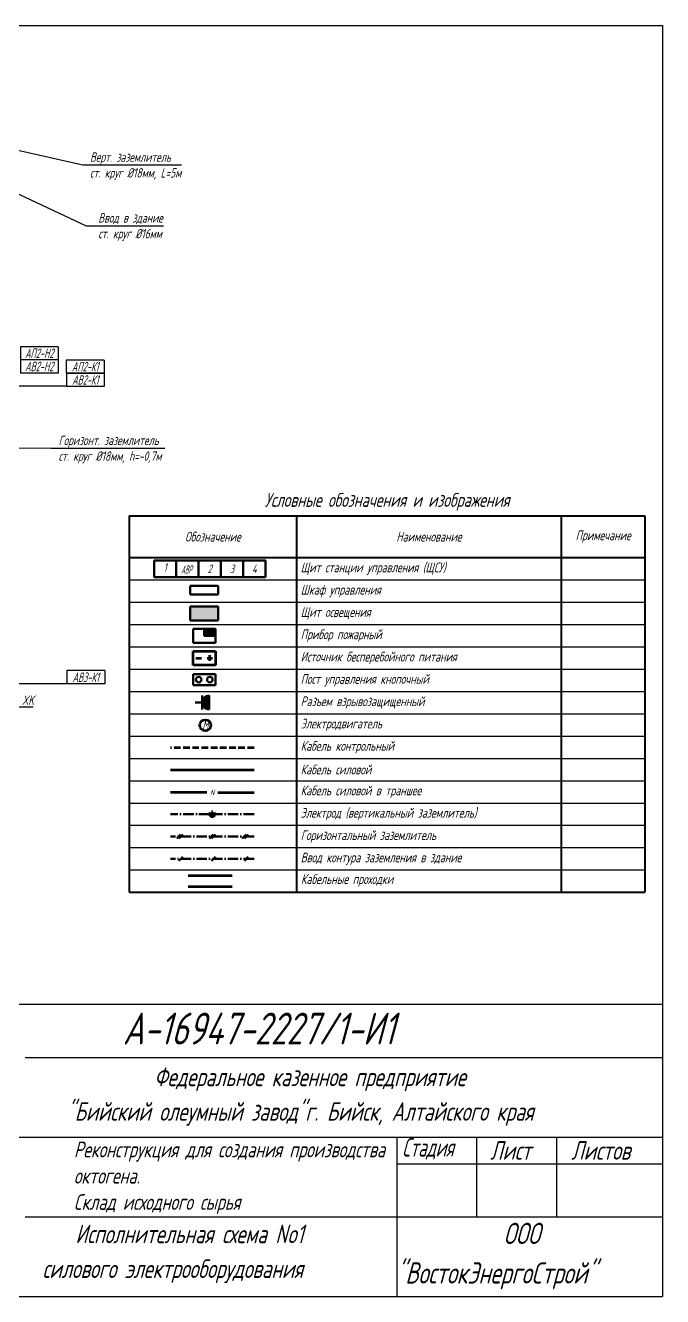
# Model space of a CAD drawing. Header units: millimetres. Extents: x 6735 to 13224, y -12144 to -9633.
# Drawn here: x 12734 to 13219, y -11015 to -10046 of the extents above; entities that cross this region are included whole.
import ezdxf
from ezdxf import colors
from ezdxf.entities.mleader import LeaderData, LeaderLine
from ezdxf.enums import TextEntityAlignment as Align
from ezdxf.math import Vec2, Vec3

# ---------------------------------------------------------------- set-up
doc = ezdxf.new("R2010")
doc.units = ezdxf.units.MM
for name, pattern in [('Cплошная', [0]), ('gost5', [7, 5, -2, 0]), ('gost6', [12, 8, -1.5, 1, -1.5])]:
    doc.linetypes.add(name, pattern=pattern)
for name, color, linetype, lineweight in [('Заземление (Вновь)', 6, 'gost6', 50), ('ИИ_ОФОРМЛЕНИЕ_025', 7, 'Continuous', 25), ('КаБель контрольный (Вновь)', 142, 'gost5', 60), ('КаБель силовой (Вновь)', 1, 'Continuous', 60), ('Линия выноска', 137, 'Continuous', 25), ('ППК и др. приБоры', 171, 'Continuous', 50), ('Рамка толстая', 7, 'Continuous', 60), ('ТаБлица', 253, 'Continuous', 25), ('Текст', 2, 'Continuous', 25), ('Щиты пульты (Вновь)', 5, 'Continuous', 50), ('Эл. аппараты (Вновь)', 93, 'Continuous', 50), ('ЭлектрооБорудование (Вновь)', 160, 'Continuous', 60)]:
    doc.layers.add(name, color=color, linetype=linetype, lineweight=lineweight)
doc.styles.add('Simplex', font='simplex.shx', dxfattribs={"width": 0.7, "oblique": 15})
doc.styles.get("Standard").update_dxf_attribs({"font": 'arial.ttf'})

# ---------------------------------------------------------------- blocks, each defined once
blk = doc.blocks.new('A$C11954CC4')
at = {"layer": 'Линия выноска', "color": 161}
for p, q in [((12, 4.2), (0, 4.2)), ((0, 4.2), (0, 0)), ((12, 4.2), (12, 0)), ((12, 0), (0, 0))]:
    blk.add_line(p, q, dxfattribs=at)
blk = doc.blocks.new('_None')
blk = doc.blocks.new('_Oblique')
at = {"color": 0, "lineweight": -2}
blk.add_line((-0.5, -0.5), (0.5, 0.5), dxfattribs=at)
blk = doc.blocks.new('A$C629C7F59')
at = {"layer": 'Эл. аппараты (Вновь)'}
for p, q in [((0, 8), (0, 0)), ((4, 8), (0, 8)), ((4, 0), (4, 8)), ((0, 0), (4, 0))]:
    blk.add_line(p, q, dxfattribs=at)
for centre in [(2, 6), (2, 2)]:
    blk.add_circle(centre, 1, dxfattribs=at)
blk = doc.blocks.new('A$C25011874')
at = {"layer": 'ППК и др. приБоры'}
blk.add_hatch(color=256, dxfattribs=at).paths.add_polyline_path([(4, 0), (4, 2.5), (0, 2.5), (0, 0)])
for p, q in [((0, 5), (0, 0)), ((8, 5), (0, 5)), ((8, 0), (8, 5)), ((4, 2.5), (0, 2.5)), ((0, 0), (8, 0)), ((4, 0), (4, 2.5))]:
    blk.add_line(p, q, dxfattribs=at)
blk = doc.blocks.new('A$C05EB3272')
at = {"layer": 'ЭлектрооБорудование (Вновь)'}
for p, q in [((0, 5), (8, 5)), ((0, 0), (0, 5)), ((8, 5), (8, 0)), ((3, 2.5), (1, 2.5)), ((2, 3.5), (2, 1.5)), ((7, 2.5), (5, 2.5)), ((8, 0), (0, 0))]:
    blk.add_line(p, q, dxfattribs=at)
blk = doc.blocks.new('A$C1733719F')
at = {"layer": 'Эл. аппараты (Вновь)'}
blk.add_hatch(color=256, dxfattribs=at).paths.add_polyline_path([(0, 0), (5, 0, 1)])
for p, q in [((2.5, 2.5), (2.5, 5)), ((0, 2.5), (5, 2.5)), ((0, 0), (5, 0))]:
    blk.add_line(p, q, dxfattribs=at)
blk.add_arc((2.5, 0), 2.5, 0, 180, dxfattribs=at)

msp = doc.modelspace()

# ---------------------------------------------------------------- hatches: boundary and pattern name
at = {"layer": 'Заземление (Вновь)'}
msp.add_hatch(color=256, dxfattribs=at).paths.add_polyline_path([(12877.1317, -10646.9888, 1), (12875.00654, -10646.9888, 1)])
at = {"layer": 'Щиты пульты (Вновь)', "ltscale": 100}
msp.add_hatch(color=256, dxfattribs=at).paths.add_polyline_path([(12880.6014, -10499.32802), (12880.6014, -10488.70223), (12859.34981, -10488.70223), (12859.34981, -10499.32802)])

# ---------------------------------------------------------------- linework, layer by layer
at = {"color": 18, "lineweight": -2, "true_color": 0x000000}
for p, q in [((12470.13048, -10791.8418), (13219.38048, -10791.8418)), ((13219.38048, -10828.9668), (13219.38048, -11014.5918)), ((12733.38048, -10832.3418), (13219.38048, -10832.3418)), ((12470.13048, -10893.0918), (13219.38048, -10893.0918)), ((13016.88048, -10893.0918), (13016.88048, -11014.5918)), ((13077.63048, -10893.0918), (13077.63048, -10953.8418)), ((13138.38048, -10893.0918), (13138.38048, -10953.8418)), ((13016.88048, -10913.3418), (13219.38048, -10913.3418)), ((12733.38048, -10953.8418), (13219.38048, -10953.8418)), ((12595.00548, -11014.5918), (13219.38048, -11014.5918))]:
    msp.add_line(p, q, dxfattribs=at)
at = {"layer": 'Заземление (Вновь)'}
for p, q in [((12873.94396, -10646.9888), (12844.19175, -10646.9888)), ((12907.94649, -10646.9888), (12878.19428, -10646.9888)), ((12907.94649, -10663.99006), (12844.19175, -10663.99006)), ((12851.96573, -10662.48735), (12848.9603, -10665.49277)), ((12853.66585, -10662.48735), (12850.66043, -10665.49277)), ((12876.87589, -10662.48735), (12873.87046, -10665.49277)), ((12878.57602, -10662.48735), (12875.57059, -10665.49277)), ((12901.8526, -10662.48735), (12898.84717, -10665.49277)), ((12903.55273, -10662.48735), (12900.5473, -10665.49277)), ((12907.94649, -10680.99133), (12844.19175, -10680.99133)), ((12853.66585, -10679.48861), (12850.66043, -10682.49404)), ((12878.57602, -10679.48861), (12875.57059, -10682.49404)), ((12903.55273, -10679.48861), (12900.5473, -10682.49404))]:
    msp.add_line(p, q, dxfattribs=at)
for radius in [2.12516, 1.06258]:
    msp.add_circle((12876.06912, -10646.9888), radius, dxfattribs=at)
at = {"layer": 'КаБель контрольный (Вновь)'}
msp.add_line((12907.94649, -10596.45134), (12844.19175, -10596.45134), dxfattribs=at)
at = {"layer": 'КаБель силовой (Вновь)'}
for p, q in [((12907.94649, -10613.4526), (12844.19175, -10613.4526)), ((12871.8188, -10630.45387), (12844.19175, -10630.45387)), ((12880.31944, -10630.45387), (12907.94649, -10630.45387))]:
    msp.add_line(p, q, dxfattribs=at)
at = {"layer": 'КаБель силовой (Вновь)', "color": 3, "linetype": 'Cплошная', "lineweight": 53}
for p, q in [((12857.68502, -10693.70534), (12891.18864, -10693.70534)), ((12857.68502, -10702.1395), (12891.18864, -10702.1395))]:
    msp.add_line(p, q, dxfattribs=at)
at = {"layer": 'Линия выноска', "color": 161, "lineweight": 25}
for p, q in [((12765.49332, -10320.9629), (12695.89332, -10320.9629)), ((12765.49332, -10547.7149), (12695.89332, -10547.7149))]:
    msp.add_line(p, q, dxfattribs=at)
at = {"layer": 'Рамка толстая', "color": 18, "lineweight": -2, "true_color": 0x000000}
for p, q in [((11886.25548, -10045.9668), (13219.38048, -10045.9668)), ((13219.38048, -10045.9668), (13219.38048, -11014.5918)), ((11886.25548, -11014.5918), (13219.38048, -11014.5918))]:
    msp.add_line(p, q, dxfattribs=at)
at = {"layer": 'ТаБлица', "lineweight": 40}
for p, q in [((12812.7807, -10419.59687), (12812.7807, -10706.49323)), ((12812.78071, -10419.59687), (13205.93498, -10419.59687)), ((12940.2902, -10419.59687), (12940.2902, -10706.49323)), ((13142.18023, -10419.59687), (13142.18023, -10706.49323)), ((13205.93498, -10419.59687), (13205.93498, -10706.49323)), ((12812.78071, -10451.47424), (13205.93498, -10451.47424)), ((12812.7807, -10706.49323), (13205.93498, -10706.49323))]:
    msp.add_line(p, q, dxfattribs=at)
at = {"layer": 'ТаБлица', "color": 5, "lineweight": 25}
for p, q in [((12812.78071, -10468.47551), (13205.93498, -10468.47551)), ((12812.78071, -10485.47677), (13205.93498, -10485.47677)), ((12812.78071, -10502.47804), (13205.93498, -10502.47804)), ((12812.78071, -10519.4793), (13205.93498, -10519.4793)), ((12812.78071, -10536.48057), (13205.93498, -10536.48057)), ((12812.78071, -10553.48183), (13205.93498, -10553.48183)), ((12812.78071, -10570.4831), (13205.93498, -10570.4831)), ((12812.78071, -10587.48437), (13205.93498, -10587.48437)), ((12812.78071, -10604.48563), (13205.93498, -10604.48563)), ((12812.78071, -10621.4869), (13205.93498, -10621.4869)), ((12812.78071, -10638.48816), (13205.93498, -10638.48816)), ((12812.78071, -10655.48943), (13205.93498, -10655.48943)), ((12812.78071, -10672.49069), (13205.93498, -10672.49069)), ((12812.7807, -10689.49196), (13205.93497, -10689.49196))]:
    msp.add_line(p, q, dxfattribs=at)
at = {"layer": 'Щиты пульты (Вновь)', "ltscale": 100}
for p, q in [((12831.66311, -10453.65298), (12916.66943, -10453.65298)), ((12831.66311, -10453.65298), (12831.66311, -10466.40393)), ((12848.66437, -10453.65298), (12848.66437, -10466.40393)), ((12865.66564, -10453.65298), (12865.66564, -10466.40393)), ((12882.6669, -10453.65298), (12882.6669, -10466.40393)), ((12899.66817, -10453.65298), (12899.66817, -10466.40393)), ((12916.66943, -10453.65298), (12916.66943, -10466.40393)), ((12916.66943, -10466.40393), (12831.66311, -10466.40393)), ((12859.35158, -10473.11983), (12859.35158, -10479.49531)), ((12859.35158, -10473.11983), (12880.60316, -10473.11983)), ((12859.35158, -10479.49531), (12880.60316, -10479.49531)), ((12880.60316, -10479.49531), (12880.60316, -10473.11983)), ((12880.6014, -10488.70223), (12859.34981, -10488.70223)), ((12859.34981, -10488.70223), (12859.34981, -10499.32802)), ((12880.6014, -10499.32802), (12880.6014, -10488.70223)), ((12859.34981, -10499.32802), (12880.6014, -10499.32802))]:
    msp.add_line(p, q, dxfattribs=at)
at = {"layer": 'ЭлектрооБорудование (Вновь)'}
msp.add_circle((12870.80106, -10579.28054), 4.28239, dxfattribs=at)

# ---------------------------------------------------------------- block references
at = {"xscale": 2.12515819022703, "yscale": 2.12515819022703, "zscale": 2.12515819022703}
for name, p, rotation in [('A$C25011874', (12878.47612, -10505.71594), 180), ('A$C05EB3272', (12878.47631, -10522.76029), 180), ('A$C629C7F59', (12878.47624, -10548.70446), 90), ('A$C1733719F', (12873.74756, -10567.21987), 90)]:
    msp.add_blockref(name, p, dxfattribs=dict(at, rotation=rotation))
at = {"layer": 'КаБель силовой (Вновь)', "lineweight": 25, "xscale": 2.4, "yscale": 2.4, "zscale": 2.4}
for p in [(12729.76804, -10300.84258), (12729.76804, -10310.88819), (12764.80164, -10311.02485), (12764.92091, -10321.17637), (12765.27734, -10547.70648)]:
    msp.add_blockref('A$C11954CC4', p, dxfattribs=at)

# ---------------------------------------------------------------- texts
at = {"color": 18, "lineweight": -2, "true_color": 0x000000, "style": 'Simplex', "oblique": 15}
for s, height, width, p in [('А-16947-2227/1-И1', 24.3, 0.7, (12807.8849, -10822.50609)), ('Федеральное казенное предприятие', 14.175, 0.7, (12831.731, -10854.2793)), ('"Бийский олеумный завод"г. Бийск, Алтайского края', 14.175, 0.7, (12765.25994, -10880.6043)), ('Стадия', 14.175, 0.6, (13020.83225, -10907.9418)), ('Лист', 14.175, 0.7, (13087.92423, -10910.3043)), ('Листов', 14.175, 0.7, (13149.77197, -10910.3043)), ('Исполнительная схема No1', 14.175, 0.7, (12771.73736, -10973.92826)), ('ООО', 16.2, 0.7, (13098.14009, -10974.57394)), ('силового электрооборудования', 14.175, 0.7, (12746.67648, -11000.4502)), ('"ВостокЭнергоСтрой"', 16.2, 0.7, (13016.48635, -11004.65966))]:
    msp.add_text(s, height=height, dxfattribs=dict(at, width=width)).set_placement(p)
at = {"layer": 'ИИ_ОФОРМЛЕНИЕ_025', "lineweight": -2, "insert": (12770.57225, -10896.5149), "char_height": 12, "attachment_point": 1}
msp.add_mtext_dynamic_manual_height_columns('{\\Fsimplex|c204;\\Q15;\\W0.7;\\C2;Реконструкция для создания производства октогена. \\PСклад исходного сырья}', width=276.2589272, gutter_width=12.5, heights=[0], dxfattribs=at)
at = {"layer": 'КаБель силовой (Вновь)', "style": 'Simplex', "oblique": 15, "width": 0.7}
msp.add_text('N', height=4.25032, dxfattribs=at).set_placement((12876.06912, -10630.45387), align=Align.MIDDLE_CENTER)
at = {"layer": 'ТаБлица', "color": 2, "style": 'Simplex'}
for s, insert, char_height, width, attachment_point in [('Условные обозначения и изображения', (13009.35785, -10408.97108), 10.625791, 393.1542652, 5), ('Обозначение', (12876.53546, -10435.53556), 7.4380537, 127.5094914, 5), ('Наименование', (13041.23522, -10435.53556), 7.4380537, 201.8900281, 5), ('Примечание', (13174.05761, -10435.53556), 7.438054, 63.7547457, 5), ('Щит станции управления (ЩСУ)', (12943.47794, -10459.97487), 7.4380537, 195.5145535, 4), ('Шкаф управления', (12943.47794, -10476.97614), 7.4380537, 195.5145535, 4), ('Щит освещения', (12943.47794, -10493.97741), 7.4380537, 195.5145535, 4), ('Прибор пожарный', (12943.47794, -10510.97867), 7.4380537, 195.5145535, 4), ('Источник бесперебойного питания', (12943.47794, -10527.97994), 7.4380537, 195.5145535, 4), ('Пост управления кнопочный', (12943.47794, -10544.9812), 7.4380537, 195.5145535, 4), ('Разъем взрывозащищенный', (12943.47794, -10561.98247), 7.4380537, 195.5145535, 4), ('Электродвигатель', (12943.47794, -10578.98373), 7.4380537, 195.5145535, 4), ('Кабель контрольный', (12943.47794, -10595.985), 7.4380537, 195.5145535, 4), ('Кабель силовой', (12943.47794, -10612.98626), 7.4380537, 195.5145535, 4), ('Кабель силовой в траншее ', (12943.47794, -10629.98753), 7.4380537, 195.5145535, 4), ('Электрод (вертикальный заземлитель) ', (12943.47794, -10646.9888), 7.4380537, 195.5145535, 4), ('Горизонтальный заземлитель', (12943.47794, -10663.99006), 7.4380537, 195.5145535, 4), ('Ввод контура заземления в здание', (12943.47794, -10680.99133), 7.4380537, 195.5145535, 4), ('Кабельные проходки', (12943.69281, -10697.50183), 7.4380537, 195.5145535, 4)]:
    msp.add_mtext(s, dxfattribs=dict(at, insert=insert, char_height=char_height, width=width, attachment_point=attachment_point))
at = {"layer": 'Текст', "lineweight": 20, "style": 'Simplex', "oblique": 15}
for s, height, width, p in [('1', 6.37547, 0.7, (12840.16374, -10459.04011)), ('АВР', 6.375475, 0.4, (12856.4043, -10460.65322)), ('2', 6.37547, 0.7, (12874.16627, -10460.02846)), ('3', 6.37547, 0.7, (12891.16754, -10460.02846)), ('4', 6.37547, 0.7, (12908.1688, -10460.02846))]:
    msp.add_text(s, height=height, dxfattribs=dict(at, width=width)).set_placement(p, align=Align.MIDDLE_CENTER)
at = {"layer": 'Текст', "lineweight": 25, "char_height": 7.2, "attachment_point": 5, "style": 'Simplex'}
for s, insert in [('{\\W0.6;АП2-Н2}', (12744.168, -10295.80261)), ('{\\W0.6;АВ2-Н2}', (12744.168, -10305.84822)), ('{\\W0.6;АП2-К1}', (12779.2016, -10305.98488)), ('{\\W0.6;АВ2-К1}', (12779.32087, -10316.1364)), ('{\\W0.6;АВ3-К1}', (12779.6773, -10542.66651))]:
    msp.add_mtext_dynamic_manual_height_columns(s, width=3.5, gutter_width=12.5, heights=[0], dxfattribs=dict(at, insert=insert))
at = {"layer": 'ЭлектрооБорудование (Вновь)', "insert": (12870.80106, -10579.28054), "char_height": 6.37547, "attachment_point": 5, "style": 'Simplex'}
msp.add_mtext_dynamic_manual_height_columns('М', width=6.4067349, gutter_width=26.56448, heights=[0], dxfattribs=at)

# ---------------------------------------------------------------- leaders
at = {"layer": 'Линия выноска', "lineweight": 25}
ml = msp.add_multileader_mtext('Standard', dxfattribs=at)
ml.set_content('Верт. заземлитель \\Pст. круг %%C18мм, L=5м', color=2, style='Simplex')
ml.set_leader_properties()
ml.set_arrow_properties(name='NONE')
ml.build(insert=Vec2(0, 0))
ml.multileader.update_dxf_attribs({"text_left_attachment_type": 6, "text_right_attachment_type": 6, "dogleg_length": 0.62405, "arrow_head_size": 1.44})
ctx = ml.context
ctx.base_point, ctx.char_height, ctx.arrow_head_size, ctx.landing_gap_size, ctx.plane_origin = Vec3(12778.07388, -10152.29999), 7.2, 1.44, 4.8, Vec3(12815.13187, -10095.80691)
ctx.left_attachment, ctx.right_attachment = 6, 6
notes = []
notes.append((ctx, [(0, (1, 1, 0), (12777.32502, -10152.29999), (1, 0), 0.74886, [(0, [(12717.67564, -10138.77588)], 0, [])])]))
ctx.mtext.insert, ctx.mtext.flow_direction = Vec3(12782.87388, -10142.69999), 5
ml = msp.add_multileader_mtext('Standard', dxfattribs=at)
ml.set_content('Ввод в здание \\Pст. круг %%C16мм', color=2, style='Simplex')
ml.set_leader_properties()
ml.set_arrow_properties(name='OBLIQUE')
ml.build(insert=Vec2(0, 0))
ml.multileader.update_dxf_attribs({"text_left_attachment_type": 6, "text_right_attachment_type": 6, "dogleg_length": 0.62405, "arrow_head_size": 4.8})
ctx = ml.context
ctx.base_point, ctx.char_height, ctx.arrow_head_size, ctx.landing_gap_size, ctx.plane_origin = Vec3(12784.35805, -10198.60453), 7.2, 4.8, 4.8, Vec3(12701.44454, -10115.48675)
ctx.left_attachment, ctx.right_attachment = 6, 6
notes.append((ctx, [(0, (1, 1, 0), (12780.01879, -10198.60453), (1, 0), 4.33927, [(0, [(12686.19732, -10154.8349)], 0, [])])]))
ctx.mtext.insert, ctx.mtext.flow_direction = Vec3(12789.15805, -10189.00453), 5
ml = msp.add_multileader_mtext('Standard', dxfattribs=at)
ml.set_content('Горизонт. заземлитель \\Pст. круг %%C18мм, h=-0,7м', color=2, style='Simplex')
ml.set_leader_properties()
ml.set_arrow_properties(name='OBLIQUE')
ml.build(insert=Vec2(0, 0))
ml.multileader.update_dxf_attribs({"text_left_attachment_type": 6, "text_right_attachment_type": 6, "dogleg_length": 0.62405, "arrow_head_size": 4.8})
ctx = ml.context
ctx.base_point, ctx.char_height, ctx.arrow_head_size, ctx.landing_gap_size, ctx.plane_origin = Vec3(12754.07004, -10368.1493), 7.2, 4.8, 4.8, Vec3(12797.18547, -10278.9325)
ctx.left_attachment, ctx.right_attachment = 6, 6
notes.append((ctx, [(0, (1, 1, 0), (12753.32118, -10368.1493), (1, 0), 0.74886, [(0, [(12717.67564, -10367.94413)], 0, [])])]))
ctx.mtext.insert, ctx.mtext.flow_direction = Vec3(12758.87004, -10358.5493), 5
ml = msp.add_multileader_mtext('Standard', dxfattribs=at)
ml.set_content('XK', color=2, style='Simplex')
ml.set_leader_properties()
ml.set_arrow_properties(name='NONE')
ml.build(insert=Vec2(0, 0))
ml.multileader.update_dxf_attribs({"text_left_attachment_type": 6, "text_right_attachment_type": 6, "dogleg_length": 0.62405, "arrow_head_size": 1.44})
ctx = ml.context
ctx.base_point, ctx.char_height, ctx.arrow_head_size, ctx.landing_gap_size, ctx.plane_origin = Vec3(12726.22581, -10565.18327), 7.2, 1.44, 4.8, Vec3(12712.48342, -10555.82145)
ctx.left_attachment, ctx.right_attachment = 6, 6
notes.append((ctx, [(0, (1, 1, 0), (12725.47695, -10565.18327), (1, 0), 0.74886, [(0, [(12683.84329, -10584.21972)], 0, [])])]))
ctx.mtext.insert, ctx.mtext.flow_direction = Vec3(12731.02581, -10556.54327), 5
for ctx, leaders in notes:
    for number, flags, end, landing, length, lines in leaders:
        leader = LeaderData()
        leader.index, (leader.has_last_leader_line, leader.has_dogleg_vector, leader.attachment_direction) = number, flags
        leader.last_leader_point, leader.dogleg_vector, leader.dogleg_length = Vec3(end), Vec3(landing), length
        for number, points, colour, breaks in lines:
            line = LeaderLine()
            line.index, line.vertices, line.color, line.breaks = number, Vec3.list(points), colors.encode_raw_color(colour), breaks
            leader.lines.append(line)
        ctx.leaders.append(leader)

doc.saveas('drawing.dxf')
